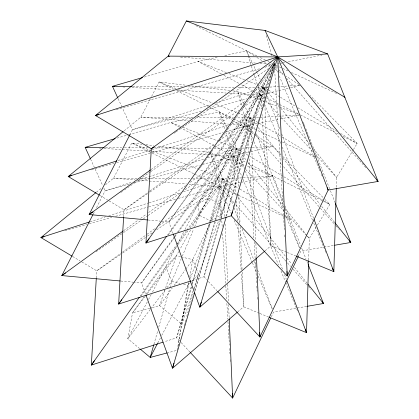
<?xml version="1.0" encoding="UTF-8"?>
<svg xmlns="http://www.w3.org/2000/svg" width="419" height="419" viewBox="0 0 419 419"><rect width="100%" height="100%" fill="white"/><g stroke="black" fill="none" stroke-linecap="round" stroke-linejoin="round"><path stroke-width="0.31" stroke-dasharray="2.1 1.57" d="M308.672 260.042L309.306 238.448L316.046 227.308M336.316 187.23L336.604 177.42L353.123 150.117M96.302 277.986L96.71 270.836L122.102 252.39M123.605 216.953L124.008 209.804L149.405 191.357M188.885 282.804L188.021 285.255L177.284 350.242L167.836 352.751M188.88 282.684L177.86 347.084M189.833 276.917L192.688 259.612L209.956 223.688M184.13 325.778L185.884 319.503M186.759 316.366L193.248 293.159M194.301 289.393L198.512 274.34L218.498 221.237M153.935 344.24L157.848 330.429M158.733 327.286L169.753 288.356M169.931 287.727L171.711 281.448L181.28 258.607M191.164 286.984L176.698 337.793L164.238 341.778M192.232 283.218L209.558 222.369M209.736 221.74L219.739 186.612L223.149 178.986L210.417 152.49L156.91 146.042M243.942 104.41L250.452 117.954L247.037 125.58L203.995 276.76L190.912 280.945M258.088 121.636L259.335 117.247M261.66 109.087L274.34 64.552L272.58 63.678M194.851 290.404L214.837 220.74M215.02 220.111L233.388 156.098L236.803 148.467L227.014 128.099M225.93 216.194L260.686 95.066L264.101 87.435L261.304 81.616M191.567 286.947L176.698 337.793L180.694 342.098M192.305 284.438L210.113 223.552M210.296 222.924L223.149 178.986L242.591 177.813M195.107 291.001L215.497 221.305M215.68 220.677L236.803 148.467L251.61 147.577M220.52 220.268L203.995 276.76L206.661 279.63M221.258 217.76L250.452 117.954L280.908 116.121M226.449 216.152L264.101 87.435L269.255 87.126M193.007 291.006L181.998 324.332L159.634 305.613L151.448 307.782M193.824 288.534L198.512 274.34L192.688 259.612L181.396 256.978M164.803 290.241L159.634 305.613L172.172 288.162M165.625 287.78L176.378 255.805L178.588 251.803M190.399 278.52L210.28 222.19M273.319 69.235L219.645 218.184M274.387 65.411L219.582 203.665L211.37 220.745M274.644 62.661L198.203 203.87L199.418 215.335L210.715 220.965L275.032 63.578M182.291 256.203L193.625 229.156M194.631 226.752L199.418 215.335L274.848 62.787L208.285 198.035L192.174 227.208M298.323 256.365L300.847 251.07L333.498 245.445M271.303 316.811L273.544 312.097L306.195 306.478M129.743 134.997L132.409 129.77L210.678 104.609M93.254 214.025L94.437 211.705M96.517 207.641L105.111 190.802L132.441 182.014M152.495 292.059L176.357 246.356M177.556 244.026L184.737 230.057M185.036 229.476L198.203 203.87L208.285 198.035L219.582 203.665L220.797 215.13L210.715 220.965M150.416 98.701L140.868 117.152L124.223 130.759M151.61 96.396L159.068 81.983L186.79 85.319M157.769 342.993L160.493 337.798M161.703 335.488L188.021 285.255L191.085 282.071M147.315 301.853L127.837 338.704L139.768 348.692M148.536 299.548L151.275 294.363M178.903 251.232L190.907 229.497M353.463 149.557L357.171 143.429L310.191 95.501M317.393 225.076L329.868 204.462L324.851 199.344M268.024 89.797L264.101 87.435L168.857 221.923L173.089 233.577M167.37 235.263L250.452 117.954L258.858 123.013M174.44 236.526L141.559 282.951L145.791 294.609M174.817 235.991L177.085 232.786M177.462 232.252L236.803 148.467L249.137 155.889M140.066 296.296L176.32 245.105M176.698 244.57L186.518 230.707M186.895 230.172L223.149 178.986L239.406 188.765M199.449 168.658L200.596 167.066M200.973 166.532L202.12 164.939M202.503 164.41L204.797 161.221M205.179 160.692L209.002 155.381M209.38 154.847L213.585 149.007M219.315 141.035L274.34 64.552L274.419 65.856M168.328 235.001L247.037 125.58L257.193 123.558M141.025 296.034L177.708 245.042M178.091 244.507L188.021 230.701M189.933 228.046L219.739 186.612L273.047 175.98L283.412 201.937M174.074 285.522L185.47 269.658M185.853 269.129L192.688 259.612M144.047 296.909L132.551 312.794L127.837 338.704L150.363 309.301M145.964 294.264L165.887 266.725L176.378 255.805L180.767 256.831M267.579 93.353L260.686 95.066L168.857 221.923L161.079 221.201M174.461 237.494L141.559 282.951L133.776 282.233M174.843 236.965L176.76 234.326M178.29 232.21L233.388 156.098L250.305 151.898M150.761 308.787L164.992 290.22M166.966 287.638L171.711 281.448L165.887 266.725M145.299 296.217L132.551 312.794L150.814 307.949M147.294 293.625L176.378 255.805M191.52 281.615L198.512 274.34M265.028 250.866L270.952 245.744L264.834 104.378M237.725 311.898L243.654 306.776L242.13 271.596M96.417 192.201L101.461 188.079M105.499 184.779L113.57 178.18L131.765 143.015L142.083 144.256M150.976 169.611L245.602 100.879M249.829 97.805L264.101 87.435L267.788 92.012M149.934 190.97L215.005 143.701M219.237 140.627L250.452 117.954L256.596 125.574M123.678 230.644L138.48 219.891M140.595 218.357L146.409 214.13M148.525 212.595L185.528 185.717M190.284 182.26L236.803 148.467L247.451 161.687M122.631 252.002L146.441 234.708M146.969 234.326L154.904 228.559M159.136 225.485L223.149 178.986L236.253 195.249M120.761 192.51L123.977 190.273M124.516 189.896L150.248 171.979M150.782 171.601L238.71 110.375M242.999 107.384L260.686 95.066L265.95 97.706M96.14 251.678L122.95 233.011M123.485 232.634L142.785 219.195M143.319 218.823L147.608 215.832M148.148 215.46L180.311 193.059M185.135 189.697L233.388 156.098L245.665 162.253M173.974 133.258L175.592 132.147M176.132 131.781L268.94 68.245M272.722 65.657L274.34 64.552L273.083 64.908M147.75 193.552L124.008 209.804L108.39 200.486M149.908 192.075L209.804 151.07M214.664 147.745L247.037 125.58L281.783 141.727M120.452 254.579L96.71 270.836L80.532 261.184M122.61 253.102L146.891 236.484M147.43 236.112L152.286 232.786M156.606 229.832L219.739 186.612L237.992 195.097M215.649 103.011L252.301 91.232M254.783 90.431L264.101 87.435L266.185 92.945M117.975 160.54L151.563 149.74M152.181 149.541L228.062 125.15M231.791 123.951L250.452 117.954L255.077 130.168M138.034 180.217L148.593 176.823M149.216 176.624L204.498 158.853M207.604 157.853L236.803 148.467L244.214 168.05M90.054 221.771L105.604 216.77M108.71 215.769L148.515 202.974M149.138 202.775L180.856 192.578M183.344 191.782L223.149 178.986L233.786 207.075M144.33 77.065L198.061 61.441L217.812 57.089M117.027 138.097L128.277 134.824M128.9 134.646L170.763 122.474L192.426 117.702M116.225 109.6L260.534 68.486M264.928 67.234L269.946 65.804M91.436 169.92L114.02 163.483M116.529 162.766L223.196 132.378M225.705 131.66L247.037 125.58L255.286 134.876M64.762 230.769L86.723 224.511M89.231 223.798L111.821 217.361M115.581 216.288L148.211 206.991M148.839 206.813L175.818 199.13M178.326 198.412L219.739 186.612L234.064 202.754M201.288 111.135L132.409 129.77L122.437 108.05M206.976 109.6L246.786 98.826M249.944 97.973L260.686 95.066L279.667 115.654M129.125 184.302L105.111 190.802L103.765 187.864M134.18 182.935L148.714 179.007M149.342 178.834L199.266 165.327M202.424 164.473L233.388 156.098L245.304 169.025M268.207 93.201L290.137 87.754M290.76 87.597L300.161 85.267L285.92 76.117M250.929 151.741L272.858 146.299L281.065 154.674M224.82 55.544L246.482 50.772L254.7 56.052M197.522 116.576L219.184 111.805L232.875 120.604M277.514 63.918L281.956 63.033M282.589 62.908L285.13 62.4M288.298 61.766L321.933 55.057M257.826 123.432L279.405 119.127M280.039 119.001L299.077 115.204M269.894 87.089L289.215 85.926M289.859 85.885L300.161 85.267M281.558 116.079L300.344 114.947M252.254 147.54L272.858 146.299L233.425 120.955M243.24 177.776L273.047 175.98L245.686 165.715M132.723 86.476L182.401 86.838M188.283 86.885L234.038 87.215M237.955 87.246L254.951 87.372M257.565 87.388L264.101 87.435L264.551 97.863M193.049 117.535L140.868 117.152L188.419 120.929M195.663 117.55L233.493 117.828M234.142 117.833L250.452 117.954L251.526 142.8M105.426 147.509L121.767 147.624M124.38 147.645L147.912 147.818M153.794 147.86L211.312 148.284M213.926 148.3L236.803 148.467L238.495 187.555M137.05 178.353L113.57 178.18L135.065 179.887M140.313 178.379L189.886 178.74M192.494 178.761L223.149 178.986L224.794 216.911M122.914 86.943L124.872 87.058M132.053 87.482L172.539 89.87M177.106 90.137L226.082 93.028M229.345 93.217L249.588 94.411M252.201 94.568L260.686 95.066L263.446 101.717M99.528 148.206L100.832 148.284M104.101 148.473L207.269 154.559M207.924 154.595L233.388 156.098L241.904 176.656M180.547 57.104L255.449 63.049M260.01 63.41L265.871 63.877M269.129 64.138L271.083 64.29M191.022 121.133L228.8 124.134M229.45 124.186L247.037 125.58L252.961 139.391M138.322 180.149L186.518 183.978M189.126 184.182L219.739 186.612L231.068 213.03M148.117 220.001L160.43 221.143M120.813 281.034L133.132 282.17M191.3 85.864L229.984 90.525M232.561 90.834L237.72 91.457L249.274 95.789M145.948 144.723L153.684 145.655M171.711 281.448L179.866 283.354M183.632 284.229L188.021 285.255M249.881 96.019L263.865 101.262M264.473 101.492L279.064 106.965M279.672 107.196L298.522 114.267M211.024 152.715L245.078 165.489M226.538 72.649L198.061 61.441L221.62 74.09M228.963 73.608L244.712 79.804M247.137 80.762L264.101 87.435M176.011 88.65L159.068 81.983L173.728 89.247M178.431 89.603L212.931 103.184M213.533 103.42L237.138 112.711M237.741 112.952L250.452 117.954M180.453 126.292L170.763 122.474L179.379 127.098M182.878 127.245L236.803 148.467M223.149 178.986L131.765 143.015L193.934 173.822M286.675 252.217L270.952 245.744L261.933 113.329M287.277 252.468L295.746 255.957M259.377 313.25L243.654 306.776L241.344 272.858M259.979 313.501L268.443 316.984M276.105 65.369L287.884 70.842M291.42 72.487L337.939 94.102M282.375 141.999L314.763 157.046M238.584 195.369L285.103 216.984M285.695 217.257L290.404 219.446L300.711 245.639M195.752 25.601L257.329 56.12M260.262 57.576L265.541 60.189M267.888 61.352L269.061 61.933M269.647 62.227L271.994 63.389M176.661 90.703L208.332 106.4M208.919 106.688L232.964 118.608M233.551 118.896L247.037 125.58L248.792 154.297M194.521 174.115L219.739 186.612L222.206 227.072M266.536 97.999L299.868 114.706M300.449 115L339.044 134.342M343.135 136.395L357.171 143.429L340.348 133.31M248.006 163.426L329.868 204.462L324.264 201.089M223.919 75.326L239.432 83.653M241.726 84.884L252.647 90.75M253.217 91.054L260.686 95.066L261.624 108.762M179.955 127.407L213.852 145.608M214.428 145.917L233.388 156.098L236.143 196.537M100.021 195.495L107.83 200.156M72.717 256.528L79.971 260.854M268.584 90.137L279.798 96.883M280.358 97.218L295.5 106.326M297.741 107.678L336.986 131.288M259.419 123.348L281.275 136.5M281.835 136.835L314.905 156.727M249.698 156.224L283.333 176.467M283.893 176.802L323.704 200.748M239.967 189.1L284.8 216.073M285.36 216.414L290.404 219.446L284.862 205.561M256.889 57.461L262.367 60.98M264.557 62.389L267.846 64.5M268.39 64.851L271.13 66.611M271.68 66.961L274.414 68.721M274.964 69.077L278.797 71.539M279.347 71.89L283.181 74.357M282.893 156.533L324.395 198.878M208.437 281.542L216.869 290.629M181.134 342.574L190.017 352.138M281.432 117.571L312.773 151.563M315.858 154.915L336.604 177.42L313.255 148.441M245.749 169.501L283.265 210.202M285.47 212.595L306.656 235.578M307.096 236.054L309.306 238.448L307.258 235.907M276.074 66.506L277.378 67.972M279.112 69.931L283.888 75.31M286.491 78.243L365.928 167.741M255.721 135.363L281.762 164.709M283.501 166.662L319.964 207.745M320.394 208.233L335.588 225.349M336.022 225.841L338.191 228.287M338.625 228.774L339.495 229.753M235.797 204.708L287.02 262.42M287.455 262.907L290.493 266.332M293.096 269.265L307.855 285.894M308.29 286.381L310.893 289.314M268.197 92.52L279.258 106.248M280.898 108.28L309.981 144.372M258.23 127.612L281.165 156.072M282.804 158.104L320.069 204.352M321.708 206.384L334.399 222.138M247.859 162.195L284.318 207.436M284.726 207.95L306.844 235.399M237.892 197.281L285.397 256.234M287.036 258.266L291.54 263.86M294.405 267.416L307.509 283.679M249.001 56.01L246.482 50.772L251.217 65.537M249.279 56.591L256.271 71.141M256.548 71.722L260.189 79.291M243.659 103.823L237.72 91.457L241.616 105.729M226.731 127.517L219.184 111.805L224.903 129.644M118.127 98.654L122.17 107.463M90.556 159.1L102.686 185.517M275.367 66.951L277.687 72.356M279.232 75.959L318.88 168.422M319.137 169.025L319.906 170.821M321.452 174.424L322.227 176.226M253.987 141.795L283.852 211.443M285.397 215.041L299.559 248.064M234.153 220.237L252.175 262.263M252.432 262.865L256.04 271.271M258.099 276.074L272.256 309.096M264.447 104.137L280.73 143.445M282.233 147.069L312.543 220.242M313.794 223.264L324.819 249.871M325.071 250.478L325.82 252.29M242.905 179.075L278.478 264.944M280.987 270.993L285.496 281.877M285.742 282.479L296.516 308.484M296.767 309.091L298.019 312.113M303.241 122.191L303.964 124.003M304.204 124.611L305.65 128.23M305.891 128.832L330.167 190.09M330.408 190.697L335.2 202.88M301.67 248.074L305.985 259.036M306.944 261.472L307.902 263.907M267.343 96.003L280.316 130.278M281.709 133.949L313.679 218.399M256.459 133.829L283.275 204.661M284.894 208.934L299.69 248.017M245.372 171.109L282.673 269.637M284.527 274.534L286.381 279.431M234.017 207.683L240.024 223.557M242.103 229.057L253.432 258.973M254.359 261.419L256.208 266.301M257.596 269.967L272.387 309.044M251.416 66.15L254.176 74.765M254.375 75.378L257.334 84.607M258.125 87.068L260.686 95.066M225.694 132.105L233.388 156.098M266.374 35.39L271.287 53.381M271.46 54.004L271.968 55.863M242.292 108.207L247.037 125.58M210.417 152.49L219.739 186.612M236.452 201.104L237.83 221.326M238.008 223.935L241.166 270.25M274.696 70.423L284.407 229.654M284.726 234.876L284.925 238.139M249.069 158.864L253.966 239.134M254.124 241.742L255.119 258.057M255.155 258.706L256.632 282.856M256.831 286.119L257.146 291.336M257.507 297.212L257.664 299.821M222.604 233.598L225.626 283.197M225.789 285.805L226.621 299.512M226.862 303.424L227.816 319.089M227.978 321.698L229.408 345.193M229.607 348.456L229.926 353.673M230.288 359.549L230.445 362.157M251.809 149.342L255.773 240.894M255.889 243.507L256.48 257.24M238.772 194.07L240.045 223.39M240.187 226.648L242.103 270.946M225.103 224.107L227.596 281.652M227.706 284.265L228.47 301.921M228.585 304.54L229.151 317.618"/><path stroke-width="0.63" d="M308.651 260.697L306.535 332.67L269.05 317.235M336.279 188.54L333.838 271.643L296.348 256.203M96.265 278.635L91.352 365.08L162.991 342.176M123.563 217.602L118.656 304.053L190.912 280.945M153.757 344.868L150.201 357.428L140.26 349.106M232.367 211.967L231.298 215.733L145.953 243.02L151.311 148.771L277.75 56.921L327.648 53.92L378.079 181.437L328.145 190.037L287.235 275.985L231.298 215.733L277.75 56.921L265.018 30.425L186.366 20.95L168.171 56.12L95.522 115.503L151.311 148.771L154.009 146.928M173.958 363.205L172.518 368.228L146.011 295.222M201.256 302.178L199.816 307.195L173.314 234.19M194.557 292.881L172.518 368.228L237.233 312.323M226.082 217.409L199.816 307.195L264.53 251.295M298.323 256.365L259.932 337.017L217.76 291.587M270.742 317.984L232.634 398.05L190.456 352.62M129.445 135.578L89.132 214.538L147.467 219.938M92.955 214.607L61.829 275.571L120.169 280.971M157.465 343.57L150.201 357.428L167.207 352.913M166.615 236.332L118.656 304.053L121.709 299.8M139.312 297.364L91.352 365.08L94.411 360.832M149.012 238.772L145.953 243.02L277.75 56.921L345.005 97.386M123.212 131.582L68.218 176.53L99.46 195.165M95.909 192.614L40.921 237.563L72.162 256.198M150.452 169.999L89.132 214.538L92.882 211.925M123.149 231.026L61.829 275.571L65.584 272.958M116.733 160.938L68.218 176.53L71.356 175.64M89.43 221.97L40.921 237.563L44.058 236.672M142.455 77.609L112.465 86.33L117.854 98.067M115.152 138.642L85.162 147.357L90.284 158.513M98.659 114.607L95.522 115.503L277.75 56.921L378.079 181.437L376.781 179.971M334.776 245.225L350.782 242.47L335.441 203.487M306.834 306.368L323.478 303.497L308.143 264.52M132.074 86.471L112.465 86.33L114.424 86.445M104.116 147.498L85.162 147.357L87.121 147.472M169.475 56.225L168.171 56.12L277.75 56.921L328.145 190.037L327.119 187.633M265.018 30.425L327.648 53.92M186.366 20.95L277.75 56.921L287.235 275.985L286.957 271.418M349.477 240.998L350.782 242.47L334.812 222.646M322.18 302.031L323.478 303.497L307.918 284.187M332.586 268.616L333.838 271.643L314.145 219.624M305.283 329.648L306.535 332.67L286.842 280.657M259.654 332.45L259.932 337.017L256.507 257.894M232.356 393.483L232.634 398.05L229.209 318.927"/></g></svg>
